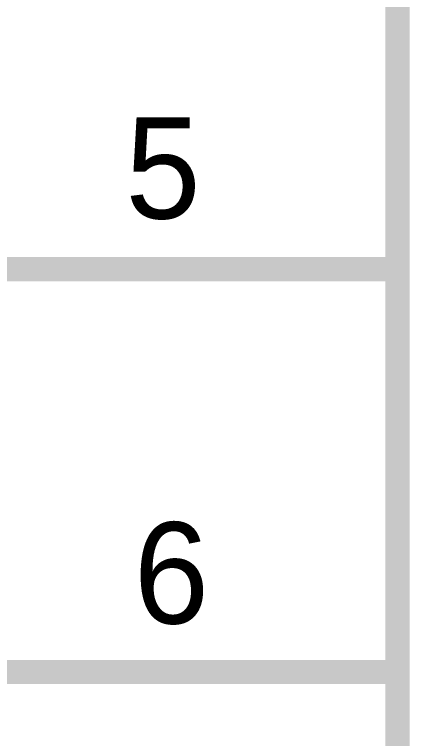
# Model space of a CAD drawing. Header units: inches. Extents: x 0 to 841, y 0 to 594.
# Drawn here: x 542.78 to 547.67, y 541.67 to 550.64 of the extents above; entities that cross this region are included whole.
import ezdxf

# ---------------------------------------------------------------- set-up
doc = ezdxf.new("R2010")
doc.units = ezdxf.units.IN
doc.layers.add('Sheet', color=255, linetype='Continuous')

msp = doc.modelspace()

# ---------------------------------------------------------------- linework, layer by layer
at = {"layer": 'Sheet'}
for points in [[(547.5228, 529.9801, 0.2997, 0.2997, 0), (547.5228, 574.9769, 0.2997, 0.2997, 0)], [(547.5228, 547.4876, 0.2997, 0.2997, 0), (542.5056, 547.4876, 0.2997, 0.2997, 0)], [(547.5228, 542.4967, 0.2997, 0.2997, 0), (542.5056, 542.4967, 0.2997, 0.2997, 0)]]:
    msp.add_lwpolyline(points, format="xyseb", dxfattribs=at)

# ---------------------------------------------------------------- texts
for s, p in [('5', (544.1519, 548.1147)), ('6', (544.2564, 543.0977))]:
    msp.add_text(s, height=1.2543, dxfattribs=at).set_placement(p)

doc.saveas('drawing.dxf')
